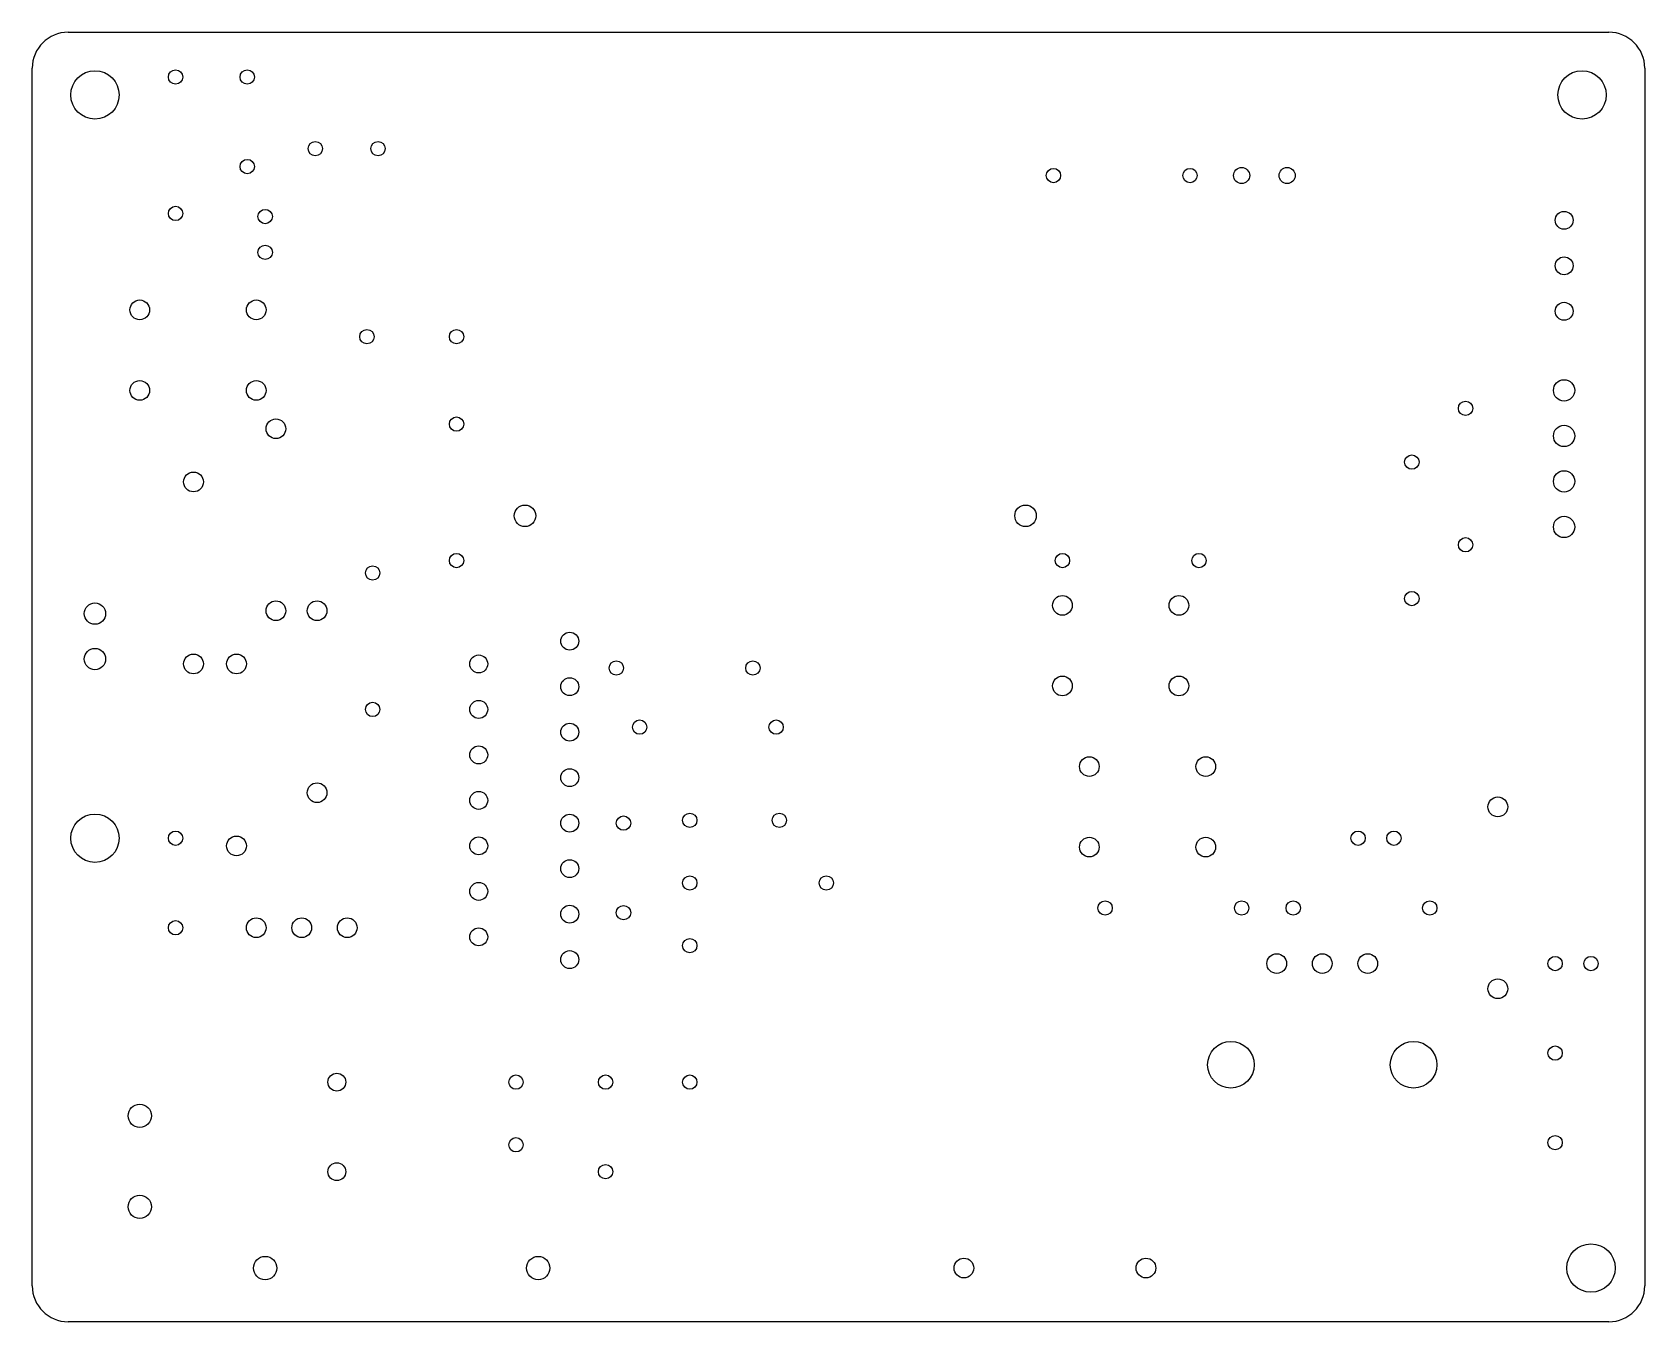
# Model space of a CAD drawing. Header units: millimetres. Extents: x 100 to 190, y -172 to -100.
import ezdxf

# ---------------------------------------------------------------- set-up
doc = ezdxf.new("R2010")
doc.units = ezdxf.units.MM
doc.layers.add('Edge.Cuts', color=40, linetype='CONTINUOUS', true_color=0xfabd2f)

msp = doc.modelspace()

# ---------------------------------------------------------------- linework, layer by layer
at = {"layer": 'Edge.Cuts', "linetype": 'CONTINUOUS'}
for p, q in [((102, -100), (188, -100)), ((100, -170), (100, -102)), ((190, -102), (190, -170)), ((188, -172), (102, -172))]:
    msp.add_line(p, q, dxfattribs=at)
at = {"layer": 'Edge.Cuts'}
for centre, radius in [((103.5, -103.5), 1.35), ((108, -102.5), 0.4), ((112, -102.5), 0.4), ((186.5, -103.5), 1.35), ((115.8, -106.5), 0.4), ((119.3, -106.5), 0.4), ((112, -107.5), 0.4), ((157, -108), 0.4), ((164.62, -108), 0.4), ((167.5, -108), 0.45), ((170.04, -108), 0.45), ((108, -110.12), 0.4), ((113, -110.29), 0.4), ((185.5, -110.5), 0.5), ((113, -112.29), 0.4), ((185.5, -113.04), 0.5), ((106, -115.5), 0.55), ((112.5, -115.5), 0.55), ((185.5, -115.58), 0.5), ((118.68, -117), 0.4), ((123.68, -117), 0.4), ((106, -120), 0.55), ((112.5, -120), 0.55), ((185.5, -120), 0.595), ((180, -121), 0.4), ((123.68, -121.88), 0.4), ((113.6, -122.14), 0.55), ((185.5, -122.54), 0.595), ((177, -124), 0.4), ((109, -125.11), 0.55), ((185.5, -125.08), 0.595), ((127.5, -127), 0.6), ((155.44, -127), 0.6), ((185.5, -127.62), 0.595), ((180, -128.62), 0.4), ((123.68, -129.5), 0.4), ((157.5, -129.5), 0.4), ((165.12, -129.5), 0.4), ((119, -130.19), 0.4), ((177, -131.62), 0.4), ((103.5, -132.46), 0.595), ((113.6, -132.3), 0.55), ((115.9, -132.3), 0.55), ((157.5, -132), 0.55), ((164, -132), 0.55), ((130, -134), 0.5), ((103.5, -135), 0.595), ((109, -135.27), 0.55), ((111.4, -135.27), 0.55), ((124.92, -135.27), 0.5), ((132.6, -135.5), 0.4), ((140.22, -135.5), 0.4), ((130, -136.54), 0.5), ((157.5, -136.5), 0.55), ((164, -136.5), 0.55), ((119, -137.81), 0.4), ((124.92, -137.81), 0.5), ((130, -139.08), 0.5), ((133.9, -138.8), 0.4), ((141.52, -138.8), 0.4), ((124.92, -140.35), 0.5), ((130, -141.62), 0.5), ((159, -141), 0.55), ((165.5, -141), 0.55), ((115.9, -142.46), 0.55), ((124.92, -142.89), 0.5), ((181.8, -143.25), 0.55), ((103.5, -145), 1.35), ((130, -144.16), 0.5), ((133, -144.16), 0.4), ((136.7, -144), 0.4), ((141.7, -144), 0.4), ((108, -145), 0.4), ((111.4, -145.43), 0.55), ((174, -145), 0.4), ((176, -145), 0.4), ((124.92, -145.43), 0.5), ((159, -145.5), 0.55), ((165.5, -145.5), 0.55), ((130, -146.7), 0.5), ((124.92, -147.97), 0.5), ((136.7, -147.5), 0.4), ((144.32, -147.5), 0.4), ((159.88, -148.9), 0.4), ((167.5, -148.9), 0.4), ((170.38, -148.9), 0.4), ((178, -148.9), 0.4), ((130, -149.24), 0.5), ((133, -149.16), 0.4), ((108, -150), 0.4), ((112.5, -150), 0.55), ((115.04, -150), 0.55), ((117.58, -150), 0.55), ((124.92, -150.51), 0.5), ((136.7, -151), 0.4), ((130, -151.78), 0.5), ((169.46, -152), 0.55), ((172, -152), 0.55), ((174.54, -152), 0.55), ((185, -152), 0.4), ((187, -152), 0.4), ((181.8, -153.41), 0.55), ((166.9, -157.65), 1.3), ((177.1, -157.65), 1.3), ((185, -157), 0.4), ((117, -158.62), 0.5), ((127, -158.62), 0.4), ((132, -158.62), 0.4), ((136.7, -158.62), 0.4), ((106, -160.5), 0.65), ((127, -162.12), 0.4), ((185, -162), 0.4), ((117, -163.62), 0.5), ((132, -163.62), 0.4), ((106, -165.58), 0.65), ((187, -169), 1.35), ((113, -169), 0.65), ((128.24, -169), 0.65), ((152, -169), 0.55), ((162.16, -169), 0.55)]:
    msp.add_circle(centre, radius, dxfattribs=at)
for centre, start, end in [((102, -102), 90, 180), ((188, -102), 0, 90), ((102, -170), -180, -90), ((188, -170), -90, 0)]:
    msp.add_arc(centre, 2, start, end, dxfattribs=at)

doc.saveas('drawing.dxf')
